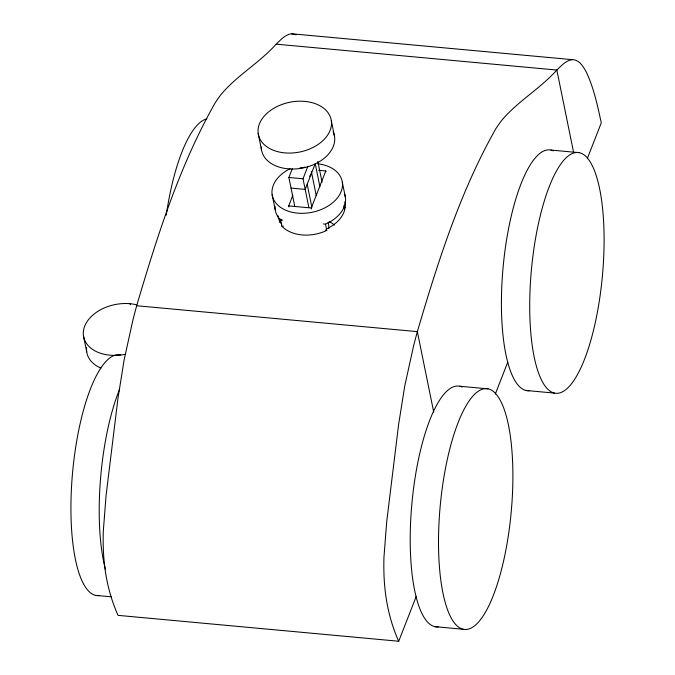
<?xml version="1.0" encoding="UTF-8"?>
<svg xmlns="http://www.w3.org/2000/svg" width="675" height="675" viewBox="0 0 675 675"><rect width="100%" height="100%" fill="white"/><g stroke="black" fill="none" stroke-linecap="round" stroke-linejoin="round"><path stroke-width="1.01" d="M416.298 596.261L398.714 641.25L118.049 615.355C110.092 597.679 105.595 578.593 103.958 559.305A88.746 26.148 -84.7 0 1 103.283 531.495L106.076 495.425L117.956 398.503L124.082 360.079L132.832 320.389A353.194 104.068 -84.7 0 1 136.679 305.741C157.157 236.326 179.255 166.269 215.055 103.039A247.86 73.035 -84.7 0 1 221.51 93.96C237.465 75.128 259.529 62.724 276.024 44.305M294.663 205.867L288.883 177.466L292.283 168.784M279.982 222.235L281.137 219.291M288.866 206.854L288.672 205.909L292.866 195.176M308.804 207.174L303.024 178.774L307.927 166.227M311.487 208.938L311.293 207.993L325.78 170.927L318.583 170.269M495.273 394.149L507.794 362.087M587.562 157.933L601.282 122.825C597.502 105.536 593.873 87.944 586.195 71.879C583.234 66.487 579.167 59.518 572.138 59.645L291.473 33.75C285.052 34.653 280.606 39.926 276.176 44.153L556.841 70.048C561.279 65.821 565.726 60.539 572.138 59.645M556.689 70.192C540.202 88.619 518.13 101.022 502.175 119.855A247.86 73.035 -84.7 0 0 495.72 128.933C459.92 192.156 437.83 262.221 417.344 331.636A353.194 104.068 -84.7 0 0 413.505 346.275L404.755 385.965L398.63 424.389L386.75 521.319L383.948 557.39A88.746 26.148 -84.7 0 0 384.623 585.2C386.26 604.479 390.766 623.573 398.714 641.25M323.477 223.948L325.502 224.142L327.468 223.222A35.657 24.359 -11.5 0 0 344.478 193.793M291.473 33.75L296.038 34.779M550.96 150.061L579.234 152.668A120.926 35.632 -84.7 0 1 591.072 339.508A120.926 35.632 -84.7 0 1 530.339 326.489A120.926 35.632 -84.7 0 1 579.234 152.668M288.883 177.466L303.024 178.774M291.052 188.097L305.184 189.405L315.242 163.662L319.916 186.646M288.672 205.909L311.293 207.993M275.062 206.137A35.657 24.359 -11.5 0 0 279.484 218.793L280.623 219.999L282.639 220.185M283.323 226.201L281.855 226.058L280.623 219.999M325.266 230.065L326.734 230.2L325.502 224.142M136.679 305.741L417.344 331.636L433.713 412.087M526.255 390.504L554.529 393.112M459.751 386.235L488.025 388.842A120.926 35.632 -84.7 0 1 499.863 575.682A120.926 35.632 -84.7 0 1 439.13 562.663A120.926 35.632 -84.7 0 1 488.025 388.842M95.766 595.375L111.468 596.827M435.046 626.678L463.32 629.286M556.841 70.048L573.657 152.685M331.324 120.69A37.142 25.38 -11.5 0 1 279.644 152.12A37.142 25.38 -11.5 0 1 273.308 108.591A37.142 25.38 -11.5 0 1 331.324 120.69L334.564 136.637M342.326 182.233L345.406 197.345M344.048 207.039L344.469 209.107M325.78 170.927L325.974 171.872M317.858 161.477L322.076 182.208M311.462 172.015L316.288 195.716M307.201 184.258L311.875 207.233M272.126 194.602L275.206 209.722M258.196 133.574L261.436 149.521M130.089 303.708L130.292 304.712M83.472 335.897L86.712 351.844M166.269 215.173A120.926 35.632 -84.7 0 1 206.845 118.842M529.462 390.69A120.926 35.632 -84.7 0 1 503.423 263.976A120.926 35.632 -84.7 0 1 553.373 150.879M311.352 171.518A7.425 5.079 -11.5 0 1 309.504 176.251M304.881 167.079A7.425 5.079 -11.5 0 1 299.978 167.822M333.087 131.718A37.142 25.38 -11.5 0 1 303.556 167.839A37.142 25.38 -11.5 0 1 261.259 147.023M105.46 569.422A120.926 35.632 -84.7 0 1 119.627 389.137M98.963 595.569A120.926 35.632 -84.7 0 1 72.529 473.057A120.926 35.632 -84.7 0 1 120.471 354.94M438.244 626.864A120.926 35.632 -84.7 0 1 412.214 500.158A120.926 35.632 -84.7 0 1 462.164 387.053M317.9 163.814A35.657 24.359 -11.5 0 1 337.129 198.298A35.657 24.359 -11.5 0 1 281.661 208.102A35.657 24.359 -11.5 0 1 290.064 168.733M329.189 221.763A11.019 7.358 21.3 0 1 334.294 225.07M328.134 222.269A11.888 3.502 -84.7 0 1 328.86 228.741M326.869 230.394A35.632 25.785 -13.6 0 1 281.745 226.125M344.849 201.876A34.18 23.431 -13 0 1 326.261 229.078M281.686 224.142A34.18 24.342 -12.1 0 1 277.906 215.612M343.676 205.748A34.172 23.423 -13 0 1 345.043 207.697M279.889 222.261A34.172 24.258 -11.1 0 1 280.37 219.122M125.516 354.232A37.142 25.38 -11.5 0 1 83.725 329.349A37.142 25.38 -11.5 0 1 136.35 304.737M100.912 368.128A37.142 25.38 -11.5 0 1 86.603 347.701"/></g></svg>
